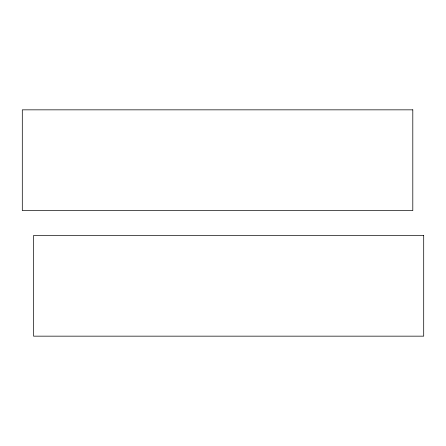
<?xml version="1.0" encoding="UTF-8"?>
<svg xmlns="http://www.w3.org/2000/svg" width="446" height="446" viewBox="0 0 446 446"><rect width="100%" height="100%" fill="white"/><g stroke="black" fill="none" stroke-linecap="round" stroke-linejoin="round"><path stroke-width="0.67" d="M412.801 109.839L22.3 109.839L22.3 210.601L412.801 210.601L412.801 109.839M423.7 235.488L33.556 235.488L33.556 336.161L423.7 336.161L423.7 235.488"/></g></svg>
